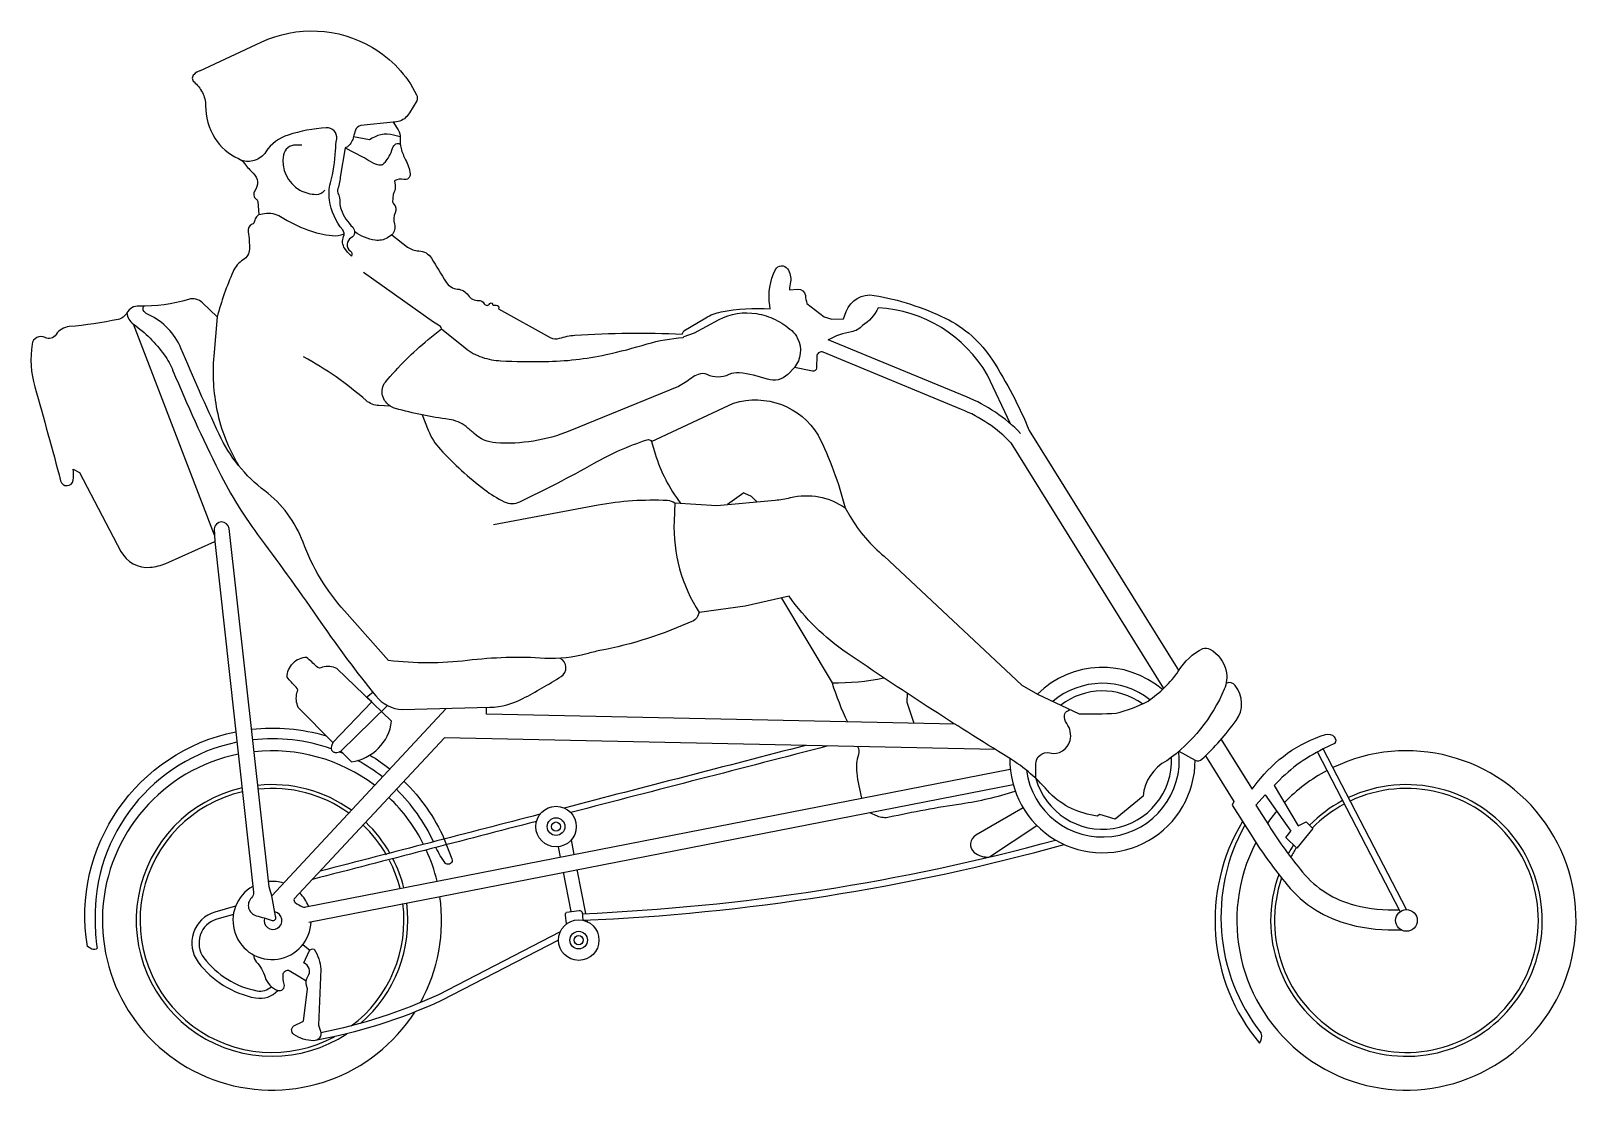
# Model space of a CAD drawing. Header units: millimetres. Extents: x -1859 to 229, y 0 to 1431.
import ezdxf

# ---------------------------------------------------------------- set-up
doc = ezdxf.new("R2010")
doc.units = ezdxf.units.MM
doc.layers.add('ceco.net 405', color=7, linetype='Continuous')

msp = doc.modelspace()

# ---------------------------------------------------------------- linework, layer by layer
at = {"layer": 'ceco.net 405'}
for p, q in [((-534.4, 874.6), (-328.1, 542.7)), ((-250.4, 473.8), (-208.5, 406.4)), ((-271.5, 451.6), (-233.2, 390)), ((-1491.4, 196.6), (-1481.9, 188.9))]:
    msp.add_line(p, q, dxfattribs=at)
for points in [[(-1630.6, 1377.1), (-1547.6, 1415.8, -0.246797), (-1397.3, 1408.7, -0.145577), (-1337.7, 1344.8, -0.195952), (-1337.1, 1336.6), (-1347.1, 1320.3, -0.062965), (-1352.3, 1313.9, -0.215443), (-1369.1, 1307.9), (-1362.4, 1297.4, -0.173672), (-1359.7, 1285.7, 0.098681), (-1358.6, 1272.2, 0.053886), (-1352.3, 1256.6, -0.094832), (-1346.4, 1237.8, -0.513889), (-1354.8, 1230.2, 0.172569), (-1367.2, 1228.6), (-1366.4, 1222.4, -0.148133), (-1368, 1213.4, 0.10261), (-1369.3, 1208.7, -0.021499), (-1370, 1201.5, 0.240212), (-1368.6, 1197.3, -0.320331), (-1366.4, 1185.3, 0.185003), (-1367.5, 1170.1, -0.265086), (-1370.9, 1155.3), (-1349.7, 1139, 0.159682), (-1334.6, 1133.7, -0.256776), (-1317.4, 1123.8, 0.003652), (-1297.6, 1091.6, 0.236), (-1282.2, 1082.2, -0.223071), (-1268, 1074, 0.252597), (-1253.8, 1066.8, -0.282542), (-1246.1, 1062.4, 0.60976), (-1238.6, 1062.5, -0.761528), (-1235.1, 1061.9, 0.426155), (-1233.3, 1060.3), (-1229.9, 1060.5, -0.600535), (-1227, 1055.5), (-1157.1, 1016.8, 0.211058), (-1144.5, 1015.7, -0.064501), (-1123.6, 1019.8, -0.029534), (-978.8, 1021.2), (-976.3, 1025.6), (-946.8, 1043.4, -0.088186), (-926.2, 1051.3, -0.065671), (-859.7, 1055.3), (-860.4, 1060, -0.15757), (-852.5, 1108.6, -0.563511), (-836.3, 1109.7, -0.197955), (-832.3, 1091.9, 0.017438), (-833.8, 1081), (-822.2, 1081.9, -0.409851), (-812.2, 1073.6, 0.042217), (-810.2, 1062.5), (-787, 1044.8), (-776.3, 1041.6), (-760.7, 1042), (-757, 1052, -0.359942), (-719.3, 1073.7, -0.071604), (-623.3, 1042.9, -0.137206), (-559.4, 986.2, -0.045567), (-509.7, 891), (-307.5, 566.6)], [(-1630.6, 1377.1, 0.083401), (-1638.3, 1372.3, 0.453751), (-1638.3, 1362, -0.092449), (-1627, 1347.7, -0.121318), (-1622.7, 1330.4, 0.140287), (-1610.1, 1286.1, 0.149844), (-1578.4, 1258.6, -0.129552), (-1570, 1251.8, 0.046953), (-1558.2, 1238.7, -0.384247), (-1556.1, 1215.1, 0.422682), (-1554.2, 1203.7, -0.196573), (-1552.1, 1200.3), (-1550.7, 1182.9), (-1553.7, 1179.7, 0.148303), (-1556.5, 1173.8, -0.259084), (-1559.6, 1169.9, 0.34943), (-1565.2, 1159.5, -0.051753), (-1563.5, 1135.9, -0.251491), (-1571.7, 1121.7, 0.151391), (-1585.5, 1105.8, 0.039202), (-1607, 1044.5), (-1627, 1063.7, 0.272637), (-1645.7, 1068.2, -0.082865), (-1712.6, 1059.3, 0.28252), (-1729, 1049.9, -0.218898), (-1740.7, 1041.2, -0.03072), (-1806.8, 1031.5, 0.23475), (-1824.7, 1020.7, -0.390367), (-1839.5, 1016.7, 0.516625), (-1857.2, 1007.7, 0.106258), (-1853.4, 950.1, -0.004515), (-1818.5, 823.1, 0.806155), (-1801.6, 823.8, 0.084293), (-1801.6, 839), (-1792.9, 834.4), (-1737, 727.7, 0.305601), (-1697.4, 706.3, 0.074105), (-1676.4, 711.6), (-1610.2, 741.2), (-1557.9, 267.5, -0.229025), (-1560.7, 259.7, 0.580922), (-1554.2, 235.6, -0.016867), (-1532.9, 229.2, 0.679954), (-1528, 235), (-1533.3, 262.5, 0.042755), (-1536.7, 274.4), (-1591, 758.5, 0.908577), (-1611.2, 758.2), (-1610.2, 741.2)], [(-1369.1, 1307.9), (-1412.7, 1303, 0.289663), (-1420.3, 1296.9, 0.035483), (-1422.7, 1288.1, -0.158179), (-1429.9, 1275.1, -0.162049), (-1434.2, 1273.1), (-1440.6, 1233.4, -0.027239), (-1444.4, 1215.7, 0.18396), (-1444.1, 1212.3, -0.120633), (-1441.1, 1198.6, 0.095569), (-1439.6, 1189.7, 0.109411), (-1423.9, 1165.7, -0.504052), (-1425.8, 1151.5, 0.549681), (-1427, 1133.5, -0.379668), (-1425.6, 1126.6), (-1430.9, 1131.9), (-1434.5, 1137, -0.266721), (-1436.2, 1153.1, 0.284365), (-1437.4, 1162, -0.136422), (-1455.2, 1202.4, -0.101448), (-1453.9, 1225.6, 0.05156), (-1447.1, 1269, -0.020912), (-1445.5, 1285.1, 0.47542), (-1459.6, 1300.1, 0.060534), (-1511.2, 1290.3, 0.170707), (-1541.2, 1267.6, -0.170784), (-1556.8, 1255.8, -0.155805), (-1573.8, 1255.8, -13.879092)], [(-1492.6, 1276.4), (-1500.8, 1276.7, 0.372487), (-1517.4, 1263.5, 0.32273), (-1495.1, 1216, 0.124713), (-1473, 1210.1, 0.245566), (-1461.6, 1215.9, -0.332204)], [(-1434.2, 1273.1), (-1410.5, 1261, -0.035637), (-1399.1, 1254.1, 0.172279), (-1384.9, 1250.1, 0.233968), (-1381.6, 1252.1, 0.143807), (-1370.3, 1272.6, -0.101856), (-1365.4, 1278.3, -0.263252), (-1362.4, 1279, -0.339824), (-1359.5, 1276.5, 10.208494)], [(-1359.6, 1287.8), (-1368.7, 1290.2, 0.236449), (-1401, 1283.6), (-1422.7, 1287.9)], [(-1550.7, 1182.9), (-1543, 1184.3, -0.187997), (-1521.3, 1180.1, 0.053335), (-1484.8, 1162.1, 0.062499), (-1451.6, 1154.4, 0.120198), (-1435.4, 1156.6, 616.226669)], [(-1370.9, 1155.3), (-1376.9, 1151.6, -0.18061), (-1393.5, 1148.2, -0.110658), (-1421.2, 1159.3, -3.491749)], [(-1304, 1028.6, 0.270711), (-1307.9, 1033.4), (-1314.7, 1037.3), (-1409.1, 1104.8)], [(-1729, 1049.9, 0.211603), (-1720.1, 1034.8, -0.08157), (-1678.7, 993.4, -0.057521), (-1666.7, 971.9, 0.017762), (-1604.6, 836, 0.044857), (-1548.4, 745.2, -0.010051), (-1467, 631.9, 0.018974), (-1392.7, 532.5, 0.210536), (-1356.9, 514), (-1238.5, 517.2, 0.114948), (-1194, 528.9, 0.019236), (-1142.2, 558.8, 0.591582), (-1143.6, 583.3, -11.025543)], [(-1330, 912.1), (-1321.8, 891.5, 0.092449), (-1305.4, 865.5, 0.042613), (-1245.9, 811.3, 0.053213), (-1219, 794.9, 0.223935), (-1198, 794.9, 0.0192), (-1097.7, 846.9, -0.051284), (-1026.1, 878.5, -0.357502), (-1020.1, 876.2), (-909.1, 927.9), (-909.1, 927.9, -0.345693), (-795, 884.8, -0.111421), (-795, 884.8, -0.05535), (-758.6, 786.5, 0.010941), (-758.6, 786.5), (-751.8, 775.1, 0.085696), (-705.8, 721.2, 0.128527), (-705.8, 721.2), (-519.5, 546.9), (-498.6, 534.9), (-498.6, 534.9), (-442.2, 508.5), (-442.2, 508.5, 0.0192), (-392.4, 509.2, 0.061708), (-349.2, 525.5, 0.08638), (-307.8, 566.2, -0.139129), (-275.3, 596.8, -0.156691), (-265.5, 595.9, -0.21065), (-243.8, 566.5, -0.157767), (-246.1, 541.6, -0.136965), (-323.9, 444.9, 0.261652), (-355.7, 397.1, 3.045254), (-355.7, 397.1), (-393.8, 366.1), (-414.4, 372.2), (-417.8, 370.3, -0.167257), (-482.1, 401.2, 0.081144), (-537.4, 449, -0.011934), (-755.8, 590.3, -0.08934), (-834, 667.1), (-893.5, 653.9), (-955.5, 645.2), (-958, 639.7, -0.17925), (-963.4, 634.2, -0.059929), (-1089.8, 593.7, 0.022067), (-1107.7, 589.4, -0.085861), (-1164.1, 583.3, 0.045831), (-1268.8, 580.4, -0.059829), (-1375.5, 580.4), (-1435.1, 647.4, -0.093125), (-1491, 740.3, 0.142815), (-1542.5, 809.5, -0.122331), (-1604.4, 886.1, -0.009333), (-1656, 1002.5, 0.187519), (-1699.4, 1047.3, -0.096919), (-1705.7, 1051.8, -0.384585), (-1705.9, 1059.1, -0.64442)], [(-1607, 1044.5), (-1611.6, 991.4, 0.071743), (-1607.3, 918.5, 0.08651), (-1578.1, 844, 0.76844)], [(-1304, 1028.6), (-1272, 1002.7, 0.089472), (-1248.8, 990, 0.068564), (-1223.9, 985.3, 0.016334), (-1164.1, 984.3, 0.049337), (-1081.5, 993.7, 0.019276), (-1026, 1008, -0.057403), (-977.4, 1016.6), (-975.8, 1018.3), (-962, 1023.1), (-928.8, 1040.9, -0.166909), (-878.2, 1049, -0.069105), (-853, 1040.9, -0.070316), (-830.7, 1026, -0.095593), (-822.7, 1015.5, -0.294233), (-827, 976.3, 5.436578)], [(-535.2, 900.2), (-566.1, 965.8, 0.254192), (-713.9, 1056.9, -0.13994), (-713.9, 1056.9, -0.15579), (-735.2, 1033, -0.179226), (-750, 1024.5, 0.084696), (-781.2, 1013.5, 11.203968)], [(-534.4, 874.6, 0.104332), (-601.4, 919.7), (-788.1, 996.8, 0.458478), (-796.8, 992.4), (-797.2, 975.2, -0.517346), (-802.5, 971.5), (-827, 976.3), (-836.1, 966.9, -0.294476), (-863.5, 960.4, 0.059393), (-901.6, 969, 0.136555), (-915.6, 966.6, -0.223462), (-944.8, 966.6, 0.203763), (-956.9, 967, 0.068522), (-966.2, 961.9, -0.030137), (-983.6, 950.6), (-1130.5, 890.6, -0.114431), (-1230.4, 874.5, -0.168213), (-1259.8, 887, 0.014565), (-1270.7, 896.3, 0.137913), (-1293.7, 906.1, -0.03621), (-1365.9, 920.8, -0.157957), (-1379.3, 929.7, -0.218443), (-1383.8, 947.9, -0.127777), (-1379.7, 956.5, -0.045046), (-1322, 1013.9, -0.003988), (-1304, 1028.6, -0.731129)], [(-521.4, 887.2, 0.104261), (-594.6, 936.5), (-781.2, 1013.5)], [(-1373.3, 924.2), (-1388.5, 924.8, -0.172584), (-1405.5, 931.5, 0.056927), (-1490.2, 990.5, -8.557568)], [(-1020.1, 876.2), (-1015.1, 859.6, 0.089536), (-980.8, 792.8, 0.272944)], [(-1233.4, 764), (-1092.2, 790.5, -0.05932), (-998.7, 796.8, -0.144873), (-988.6, 793.3), (-931.8, 789.8), (-853.1, 797, 0.034937), (-832.4, 800.4, -0.217318), (-758.6, 786.5, 0.195986)], [(-895.5, 806.8), (-888.6, 803.9, -0.10338), (-883.1, 800.2, -0.01309), (-878.1, 794.7, -0.01309)], [(-988.6, 793.3), (-989.6, 768.6, 0.155478), (-955.5, 645.2, 0.693174)], [(-844.5, 664.8), (-776.2, 550.2, -0.080648), (-776.2, 550.2, 0.033064), (-755.5, 497.4)], [(-1450.9, 469.5), (-1497.4, 517.1, -0.175228), (-1499.2, 536.5, 0.39017), (-1500.3, 544.4, -0.015667), (-1512.6, 557.8, -0.194488), (-1504.7, 576.5)], [(-1371.3, 498.5), (-1445.3, 569.6, 0.175228), (-1464.7, 571.2, -0.39017), (-1472.6, 572.2, 0.015667), (-1486.1, 584.5, 0.194488), (-1504.7, 576.5, 0.151076)], [(-307.6, 457.7), (-285.4, 445.8, 0.322792), (-276.3, 446.9, 0.046817), (-230.1, 499.2, 0.3397), (-231.3, 546.4, 0.384693), (-243.6, 549.5, 5.547073)], [(-500.6, 420.9), (-500.8, 440.5, -0.487698), (-482.1, 455.5, 0.411033), (-454.5, 472.3, 0.222003), (-459, 495.3, -0.186026), (-462, 506.6, -0.268386), (-457.7, 512.4, 0.046763), (-454.5, 514.2, 0.046763)], [(-1580.3, 469.9, 0.362882), (-1772, 229.6, 0.03425), (-1769.2, 191.8, -0.361396), (-1776.2, 190.4), (-1782.4, 193.8, -0.403934), (-1581.8, 484.1, -0.403934)], [(-1560.6, 487.4, -0.1005), (-1459.9, 478.7, -0.1005)], [(-240.9, 458.5), (-208.5, 406.4), (-201.6, 415.5, -0.154601), (-109.6, 480.4, -0.286115), (-97.5, 477.3, -0.382565), (-97.2, 468.3), (-112.4, 460.9, 0.095068), (-178.7, 411.4), (-146.2, 357.1)], [(-1452.9, 461.1, 0.112754), (-1559, 473.2, 0.112754)], [(-1450.9, 469.5), (-1452.7, 464.7, 0.284935), (-1451.3, 457.9, 0.190605), (-1447.5, 456.2, 0.142669), (-1439.7, 458, -0.405594)], [(-811.9, 465.6, 0.000029), (-1138.1, 381.1)], [(-781.8, 464.9, 0.000031), (-1129.3, 375, 0.000031)], [(-741.6, 464.1, -0.219428), (-740.4, 453.4, 0.112735), (-742.8, 428.4, 0.032463), (-736.2, 394.3)], [(-1436.4, 454.6, 0.006291), (-1442, 457, 0.006291)], [(-1383.8, 423.1, 0.042032), (-1417.4, 445.3)], [(-1400.6, 452.6, -0.032238), (-1373.8, 433.9, -0.032238)], [(-1314.7, 335.4, 0.091399), (-1364.8, 406.4, 0.091399)], [(-1354.7, 417.2, -0.094624), (-1300.1, 339.2)], [(-725.5, 374.9), (-715.2, 370.6, 0.156233), (-698.9, 369, -0.017778), (-601.7, 386.9, 0.040401), (-528.6, 403.8, -3.511525)], [(-518.1, 381.4), (-582, 344.3, 0.520739), (-584, 321.2, 0.203506), (-563.5, 315), (-499.5, 357.5)], [(-233.2, 390), (-235.5, 384.8), (-208.6, 342.4, 0.031382), (-161.3, 277.3, 0.159718), (-76.2, 223.6, 0.072317), (-7.3, 216.5, 0.061891)], [(-203.6, 385), (-185.7, 356.9, 0.031382), (-140.4, 294.6, 0.159718), (-69.6, 249.8, 0.070703), (-9.8, 243.5, 0.070703)], [(-1175.6, 363, 0.000027), (-1478.2, 284.6)], [(-1170.8, 372.7, 0.000026), (-1467.9, 295.7, 0.000026)], [(-1300.1, 339.2), (-1289.7, 312.6, -0.775858), (-1298.4, 306.3, -0.054553), (-1311.4, 327.8, -0.054553)], [(-1113.8, 238.3, 0.055847), (-474.1, 337.8, 0.055797)], [(-1112.8, 229.4, 0.056626), (-462.4, 331.7, -8.215258)], [(-1502.8, 258.2, 0.388158), (-1501.7, 253.4, 0.042941), (-1491.6, 247.6, 0.224862), (-1487.3, 247.6, -3.976327)], [(-1582.1, 248.4), (-1610, 240.4, 0.527061), (-1632.6, 172.7, 0.185201), (-1555.1, 124.5, 0.26422), (-1525, 134.7, 1.827566)], [(-1585.1, 237.3), (-1607.3, 231, 0.527061), (-1624.8, 178.6, 0.185201), (-1553.2, 134.1, 0.239833), (-1533.7, 139.7, 0.239833)], [(-1135, 224.4), (-1135, 224.4), (-1136.5, 236.5, -0.272157), (-1134.8, 240.4), (-1117.7, 242.7, -0.364627), (-1114, 240.4), (-1112.8, 229.4)], [(-1143.5, 213.8), (-1307.9, 128.9, -0.060503), (-1466.9, 77.4, -0.060503)], [(-1466.9, 163.2), (-1470.3, 87.5), (-1467.5, 79.7, -0.531094), (-1476.8, 66.6, -0.144538), (-1503.2, 75, -0.605761), (-1501.7, 87.9, 0.035879), (-1490.2, 93.2), (-1485.1, 136.6), (-1486.3, 141.4, -0.20915), (-1484.3, 153.5, 0.471963), (-1490.1, 171.9), (-1482.5, 187.9, -0.406159), (-1475.9, 190.4, -0.114266), (-1466.9, 163.2, 3.702853)], [(-1145.9, 202.6), (-1304.1, 120.9, -0.064795), (-1476.8, 66.6, 82.805265)], [(-1558, 182.7, 0.181506), (-1554.1, 173.3, -0.111963), (-1542.2, 152.6, 0.236763), (-1525, 134.7, 0.630903), (-1516.5, 143.2, -0.125558), (-1517.7, 156.9, -0.475583), (-1509.5, 161.6), (-1495.2, 152.9), (-1486.6, 147.7)]]:
    msp.add_lwpolyline(points, format="xyb", dxfattribs=at)
for points in [[(-1610.7, 749.7), (-1720.1, 1034.8)], [(-895.5, 806.8), (-917.4, 791.1)], [(-1450.9, 469.5), (-1398.2, 524.4), (-1405, 530.9), (-1396.8, 537.5)], [(-674.8, 536.2), (-675.2, 523.9), (-665.7, 495.5)], [(-1533.3, 262.5), (-1297.7, 515.6)], [(-1376.8, 519.5), (-1439.7, 458)], [(-610, 494.3), (-1243, 508), (-1243.3, 517.1)], [(-1502.8, 258.2), (-1299.9, 476.1)], [(-555.4, 460), (-1299.9, 476.1)], [(0, 243.9), (-112.4, 460.9)], [(-1425.7, 443.6), (-1439.7, 458)], [(-8.6, 241.1), (-120.3, 456.9)], [(-1487.3, 247.6), (-535.3, 433.5)], [(-1483, 227), (-531.5, 412.8)], [(-203.6, 385), (-190.7, 398.8), (-156.1, 349.8)], [(-146.2, 357.1), (-135.5, 362.2), (-126.5, 353.3), (-148.3, 327), (-162.9, 341.2), (-156.1, 349.8)], [(-1124.5, 318.4), (-1128.3, 338)], [(-1143, 314.8), (-1145.7, 328.8)], [(-1128.6, 241.2), (-1138.9, 294.2)], [(-1108.9, 238.5), (-1120.5, 297.8)], [(-1106.7, 227.4), (-1107.2, 229.7)]]:
    msp.add_lwpolyline(points, dxfattribs=at)
for centre, radius in [((-1149.1, 356), 27.4), ((-1149.1, 356), 11.9), ((-1149.1, 356), 6.2), ((-1118.5, 202.6), 27.4), ((0, 229.2), 14.6), ((-1118.5, 202.6), 11.9), ((-1118.5, 202.6), 6.2)]:
    msp.add_circle(centre, radius, dxfattribs=at)
for centre, radius, start, end in [((-410.7, 445.8), 125.2, 49.6935, 134.6206), ((-774.2, 890.9), 340.8, 269.6627, 281.4888), ((-410.7, 445.8), 103.8, 51.8462, 130.1748), ((-410.7, 445.8), 93.4, 54.5855, 127.1844), ((-1433.9, 506.2), 63.1, 277.5365, 352.9342), ((-1532.9, 229.2), 229.2, 101.4608, 327.3218), ((-1532.9, 229.2), 229.2, 52.7987, 96.0735), ((-410.7, 445.8), 125.2, 178.9668, 0), ((-410.7, 445.8), 103.8, 187.5522, 6.6216), ((-410.7, 445.8), 93.4, 195.479, 2.4325), ((0, 229.2), 229.2, 152.6266, 115.6872), ((0, 229.2), 229.2, 117.9068, 136.0091), ((-1532.9, 229.2), 183.5, 102.752, 303.4533), ((-1532.9, 229.2), 178.3, 102.9425, 298.2769), ((-1532.9, 229.2), 183.5, 54.2367, 95.9905), ((-1532.9, 229.2), 178.3, 54.449, 95.9783), ((0, 229.2), 183.5, 160.1758, 115.2684), ((0, 229.2), 178.3, 161.2303, 115.2067), ((-1532.9, 229.2), 229.2, 26.6214, 46.4659), ((0, 229.2), 229.2, 139.8737, 145.0837), ((0, 229.2), 183.5, 118.0405, 135.5458), ((0, 229.2), 178.3, 118.0602, 135.5618), ((-1532.9, 229.2), 178.3, 29.6966, 46.2999), ((-1532.9, 229.2), 183.5, 29.6966, 46.3212), ((0, 229.2), 258.7, 148.9127, 219.8646), ((2.7, 233.9), 253.4, 150.7227, 218.2965), ((-1532.9, 229.2), 229.2, 13.3751, 24.54), ((0, 229.2), 183.5, 146.2557, 150.5904), ((0, 229.2), 178.3, 146.5656, 151.3301), ((-1532.9, 229.2), 178.3, 13.955, 27.0688), ((-1532.9, 229.2), 183.5, 13.955, 27.0688), ((-1532.9, 229.2), 52.8, 119.3114, 358.2116), ((-1532.9, 229.2), 52.8, 72.8319, 94.9592), ((-1532.9, 229.2), 52.8, 21.2039, 44.5222), ((-1532.9, 229.2), 178.3, 306.9489, 7.3824), ((-1532.9, 229.2), 183.5, 310.7095, 7.3824), ((-1532.9, 229.2), 229.2, 330.9977, 8.1133), ((-1531.6, 229), 12, 163.2836, 77.9042), ((-210.6, 72.5), 15, 323.1116, 16.9182)]:
    msp.add_arc(centre, radius, start, end, dxfattribs=at)

doc.saveas('drawing.dxf')
